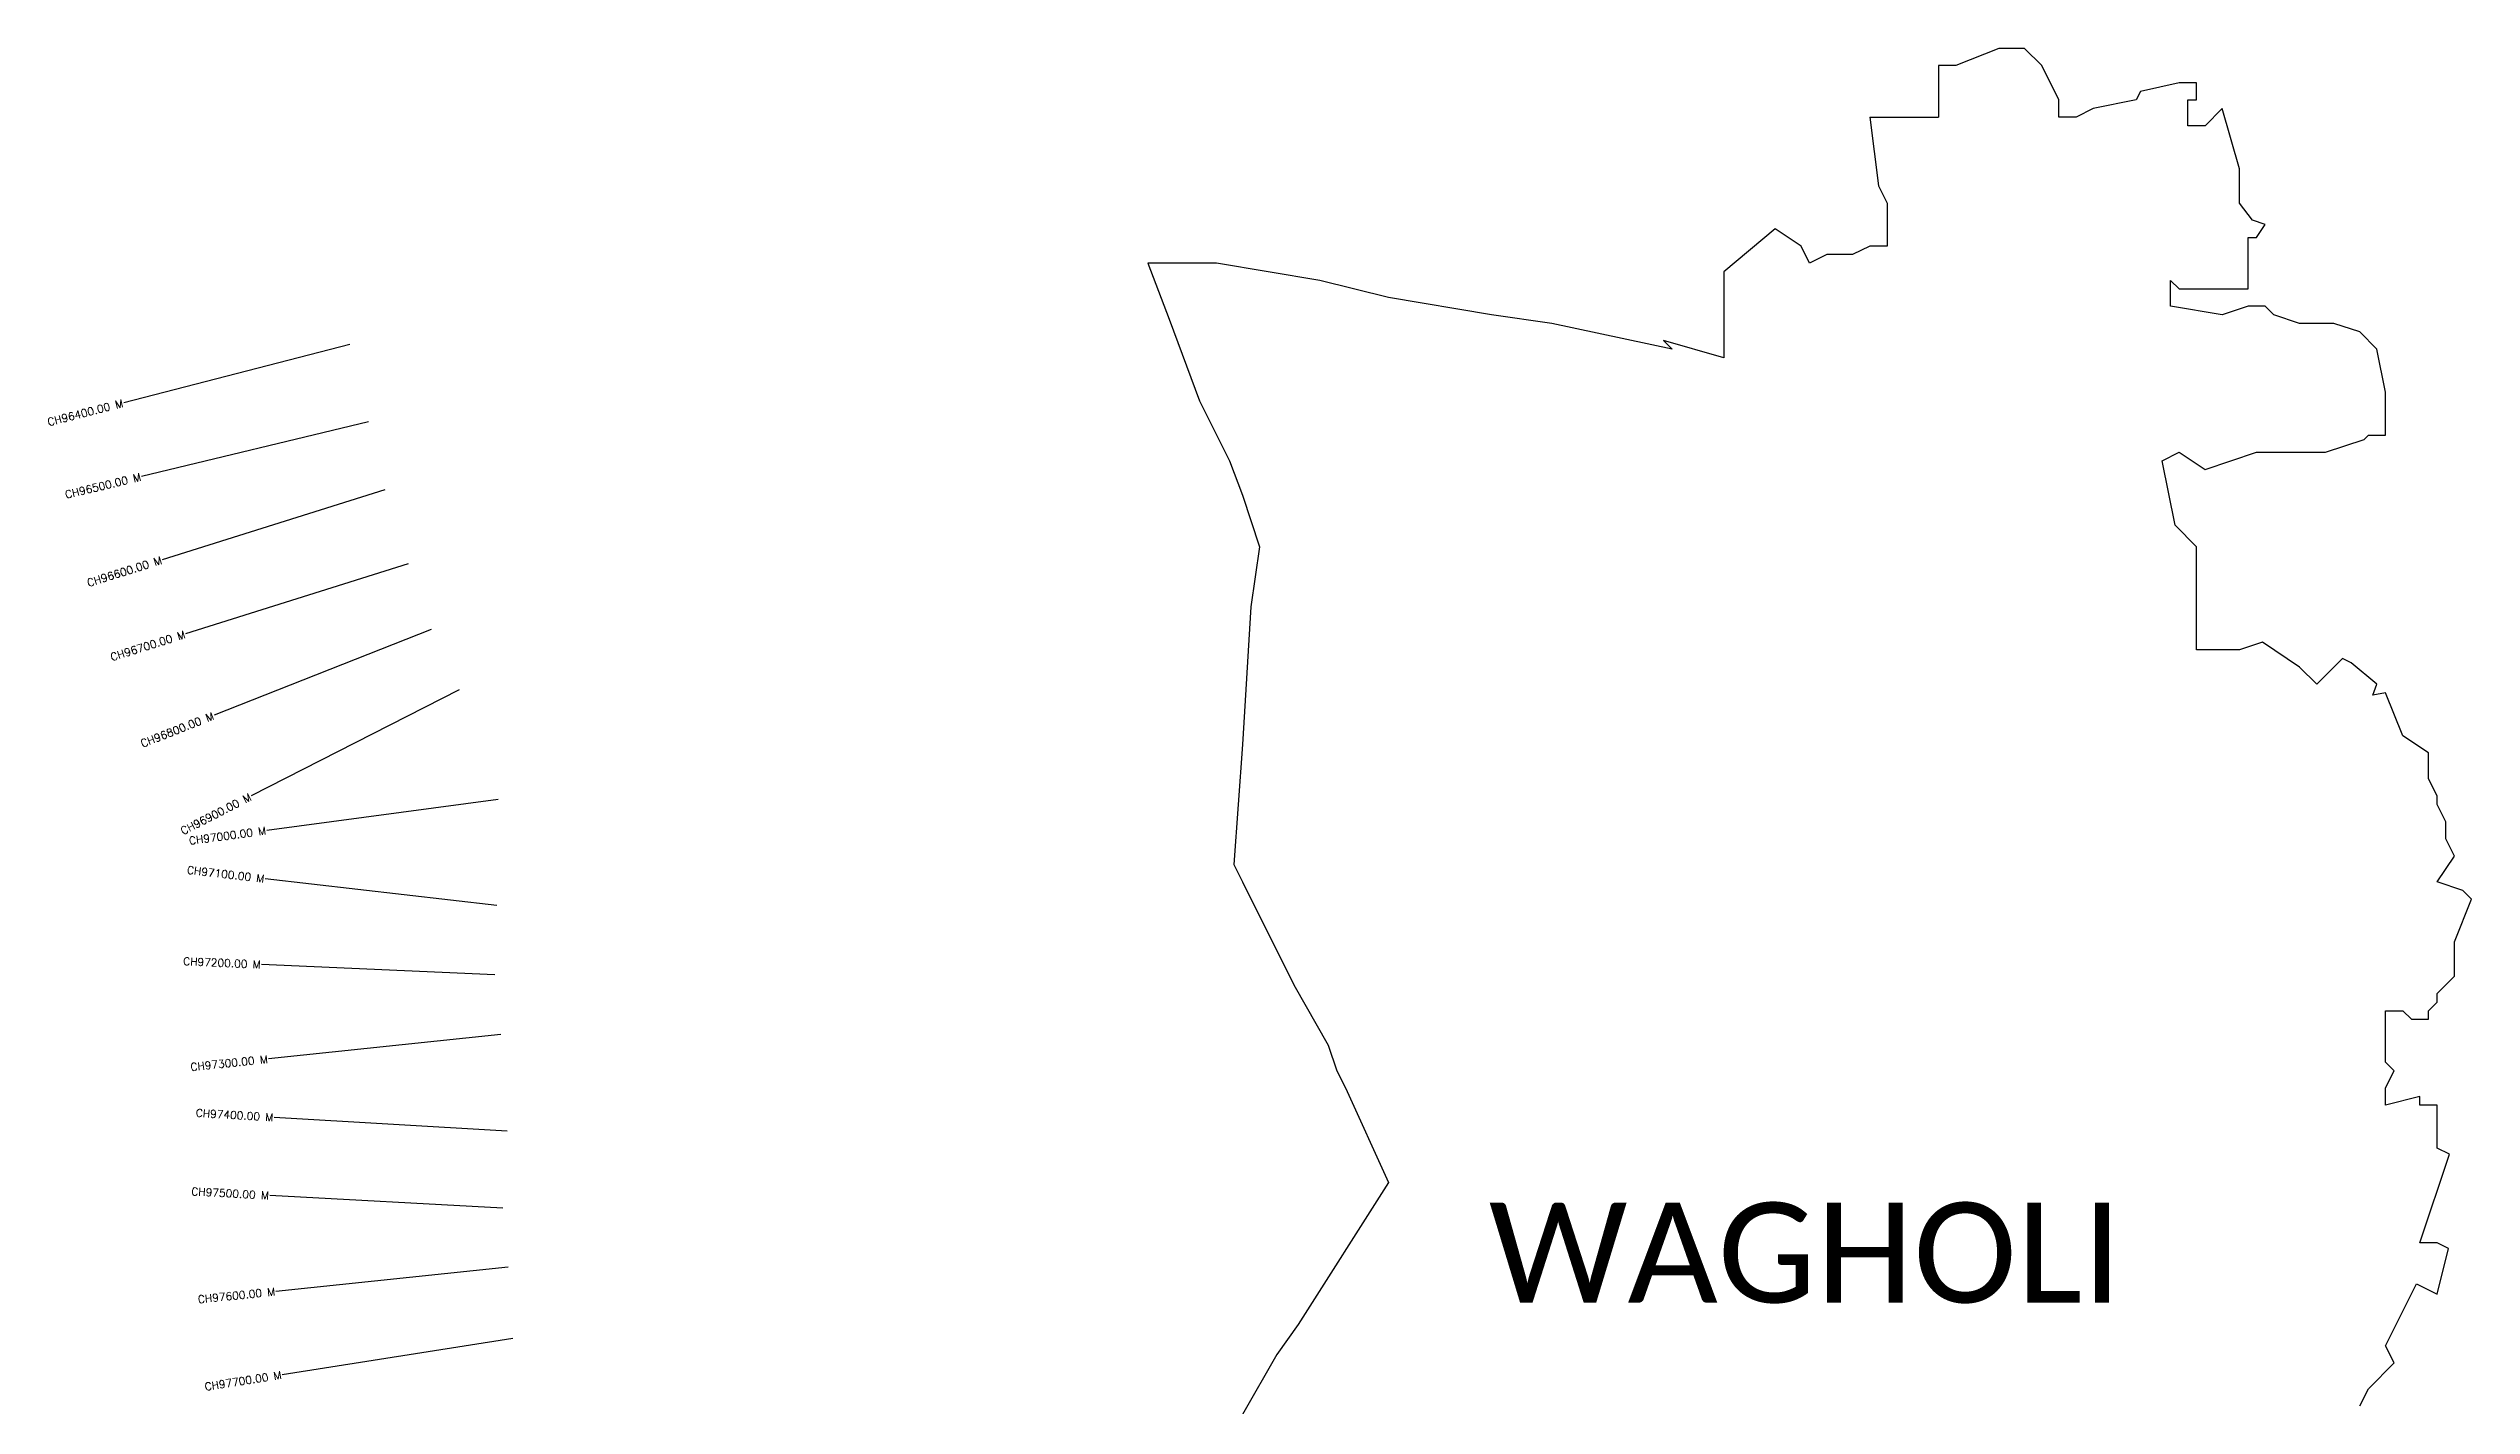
# Model space of a CAD drawing. Header units: metres. Extents: x 264370 to 267484, y 2146016 to 2149464.
# Drawn here: x 264370 to 267484, y 2147719 to 2149464 of the extents above; entities that cross this region are included whole.
import ezdxf
from ezdxf.enums import TextEntityAlignment as Align

# ---------------------------------------------------------------- set-up
doc = ezdxf.new("R2010")
doc.units = ezdxf.units.M
for name, color, linetype in [('CS', 134, 'Continuous'), ('CSMark', 6, 'Continuous'), ('village', 3, 'Continuous'), ('VILLAGE NAME', 250, 'Continuous')]:
    doc.layers.add(name, color=color, linetype=linetype)
doc.styles.get("Standard").update_dxf_attribs({"font": 'simplex.shx'})

msp = doc.modelspace()

# ---------------------------------------------------------------- linework, layer by layer
at = {"color": 6, "flags": 128}
msp.add_lwpolyline([(266710.6, 2149375.6), (266799, 2149375.6)], dxfattribs=at)
at = {"layer": 'CS'}
for p, q in [((264756.9, 2149083.3), (264466.4, 2149008.4)), ((264780.9, 2148983.8), (264489.2, 2148913.5)), ((264802.1, 2148896.6), (264516, 2148806.6)), ((264832.1, 2148801.2), (264546, 2148711.2)), ((264861.5, 2148717), (264582.6, 2148606.7)), ((264897.5, 2148639.4), (264630.3, 2148502.9)), ((264947.8, 2148498.1), (264650.4, 2148458.5)), ((264946.1, 2148361.9), (264648.1, 2148396.3)), ((264943.4, 2148272.9), (264643.6, 2148285.9)), ((264950.9, 2148195.9), (264652.5, 2148164.6)), ((264959.3, 2148071.9), (264659.8, 2148089.5)), ((264953.7, 2147972.8), (264654.1, 2147988.9)), ((264960.5, 2147896.8), (264662.1, 2147865.8)), ((264966.6, 2147805.2), (264670.2, 2147758.6))]:
    msp.add_line(p, q, dxfattribs=at)
at = {"layer": 'village', "color": 6}
for points in [[(267340.3, 2147718.5), (267351.3, 2147740.6), (267384.5, 2147773.7), (267373.4, 2147795.8), (267413.2, 2147875.3), (267439.7, 2147862.1), (267454.5, 2147921), (267439.7, 2147928.4), (267417.6, 2147928.4), (267455.5, 2148042), (267439.7, 2148049.9), (267439.7, 2148105.1), (267417.6, 2148105.1), (267417.6, 2148116.2), (267373.4, 2148105.1), (267373.4, 2148127.3), (267384.5, 2148149.4), (267373.4, 2148160.4), (267373.4, 2148226.7), (267395.5, 2148226.7), (267406.6, 2148215.6), (267428.7, 2148215.6), (267428.7, 2148226.7), (267439.7, 2148237.7), (267439.7, 2148248.8), (267461.8, 2148270.9), (267461.8, 2148315.1), (267483.9, 2148370.3), (267472.8, 2148381.3), (267439.7, 2148392.4), (267461.8, 2148425.5), (267450.8, 2148447.6), (267450.8, 2148469.7), (267439.7, 2148491.8), (267439.7, 2148502.8), (267428.7, 2148525), (267428.7, 2148558.1), (267395.5, 2148580.2), (267373.4, 2148635.4), (267357, 2148632.4), (267362.4, 2148646.5), (267329.3, 2148674.1), (267318.2, 2148679.6), (267285, 2148646.5), (267262.9, 2148668.6), (267215.1, 2148700.5), (267185.6, 2148690.7), (267130.4, 2148690.7), (267130.4, 2148823.2), (267102.8, 2148850.9), (267086.2, 2148933.7), (267108.3, 2148944.8), (267141.4, 2148922.7), (267207.7, 2148944.8), (267296.1, 2148944.8), (267345.8, 2148961.3), (267351.3, 2148966.9), (267373.4, 2148966.9), (267373.4, 2149022.1), (267362.4, 2149077.3), (267340.3, 2149099.4), (267307.1, 2149110.5), (267262.9, 2149110.5), (267229.8, 2149121.5), (267218.8, 2149132.6), (267196.7, 2149132.6), (267163.5, 2149121.5), (267097.2, 2149132.6), (267097.2, 2149165.7), (267108.3, 2149154.7), (267196.7, 2149154.7), (267196.7, 2149220.9), (267207.7, 2149220.9), (267218.8, 2149237.5), (267202.2, 2149243), (267185.6, 2149265.1), (267185.6, 2149287.2), (267185.6, 2149309.3), (267163.5, 2149386.7), (267141.4, 2149364.6), (267119.3, 2149364.6), (267119.3, 2149397.7), (267130.4, 2149397.7), (267130.4, 2149419.8), (267108.3, 2149419.8), (267058.6, 2149408.8), (267053, 2149397.7), (266997.8, 2149386.7), (266975.7, 2149375.6), (266953.6, 2149375.6), (266953.6, 2149397.7), (266931.5, 2149441.9), (266909.4, 2149464), (266876.3, 2149464), (266821.1, 2149441.9), (266799, 2149441.9), (266799, 2149375.6)], [(266710.6, 2149375.6), (266721.6, 2149287.2), (266732.7, 2149265.1), (266732.7, 2149209.9), (266710.6, 2149209.9), (266688.5, 2149198.9), (266655.3, 2149198.9), (266633.2, 2149187.8), (266622.2, 2149209.9), (266589.1, 2149232), (266522.8, 2149176.8), (266522.8, 2149066.3), (266445.4, 2149088.4), (266456.5, 2149077.3), (266301.8, 2149110.5), (266224.5, 2149121.5), (266091.9, 2149143.6), (266003.6, 2149165.7), (265871, 2149187.8), (265782.6, 2149187.8), (265810.2, 2149116), (265848.9, 2149011), (265887.5, 2148933.7), (265904.1, 2148889.5), (265926.2, 2148823.2), (265915.2, 2148745.9), (265904.1, 2148569.1), (265893.1, 2148414.5), (265904.1, 2148392.4), (265970.4, 2148259.8), (266014.6, 2148182.5), (266025.6, 2148149.4), (266036.7, 2148127.3), (266091.9, 2148005.7), (265975.9, 2147823.4), (265948.3, 2147784.8), (265904.1, 2147707.4)]]:
    msp.add_lwpolyline(points, dxfattribs=at)

# ---------------------------------------------------------------- texts
at = {"layer": 'CSMark'}
for s, rotation, p in [('CH96400.00 M', 14.4725, (264465.4, 2149008.1)), ('CH96500.00 M', 13.5425, (264488.3, 2148913.3)), ('CH96600.00 M', 17.4593, (264515, 2148806.3)), ('CH96700.00 M', 17.4593, (264545, 2148710.9)), ('CH96800.00 M', 21.5798, (264581.6, 2148606.3)), ('CH96900.00 M', 27.0689, (264629.4, 2148502.4)), ('CH97000.00 M', 7.5979, (264649.4, 2148458.3)), ('CH97100.00 M', 353.4154, (264647.1, 2148396.4)), ('CH97200.00 M', 357.5091, (264642.6, 2148286)), ('CH97300.00 M', 5.9818, (264651.5, 2148164.5)), ('CH97400.00 M', 356.6488, (264658.8, 2148089.5)), ('CH97500.00 M', 356.9165, (264653.1, 2147989)), ('CH97600.00 M', 5.9301, (264661.1, 2147865.7)), ('CH97700.00 M', 8.9215, (264669.2, 2147758.5))]:
    msp.add_text(s, height=10, rotation=rotation, dxfattribs=at).set_placement(p, align=Align.MIDDLE_RIGHT)
at = {"layer": 'VILLAGE NAME', "insert": (266220.8, 2147980), "char_height": 128.647, "attachment_point": 1}
msp.add_mtext_dynamic_manual_height_columns('{\\fCalibri|b0|i0|c0|p34;WAGHOLI}', width=1449.11, gutter_width=643.2, heights=[0], dxfattribs=at)

doc.saveas('drawing.dxf')
